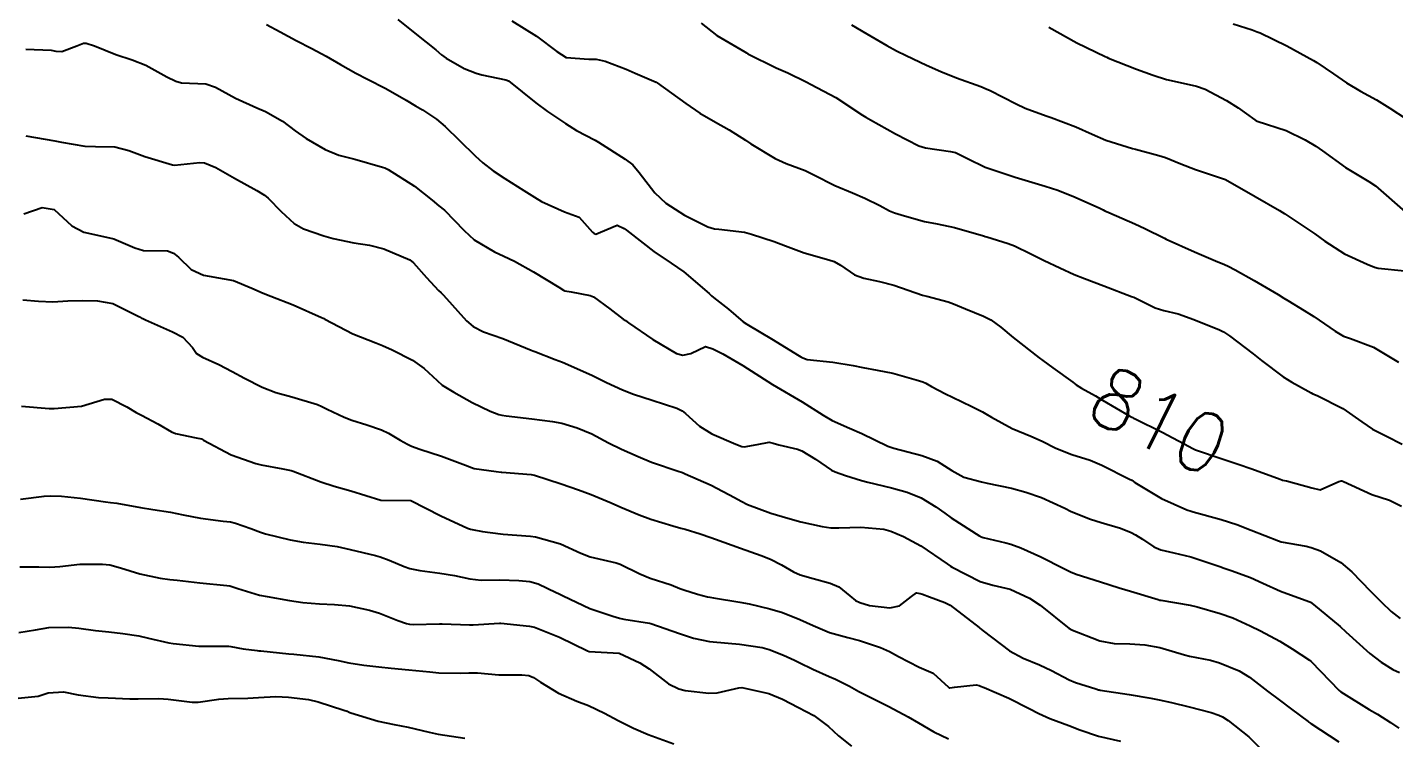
# Model space of a CAD drawing. Header units: metres. Extents: x 307586 to 320046, y 7427249 to 7434250.
# Drawn here: x 319217.2 to 319308.2, y 7427664.9 to 7427712.1 of the extents above; entities that cross this region are included whole.
import ezdxf
from ezdxf.enums import TextEntityAlignment as Align

# ---------------------------------------------------------------- set-up
doc = ezdxf.new("R2010")
doc.units = ezdxf.units.M
doc.header["$MEASUREMENT"] = 0
for name, color, linetype in [('Cotas', 45, 'Continuous'), ('Curvas de Nivel 1m', 11, 'Continuous'), ('Curvas de Nivel 5m', 15, 'Continuous')]:
    doc.layers.add(name, color=color, linetype=linetype)
doc.styles.add('Style-STANDARD', font='STANDARD.shx')

msp = doc.modelspace()

# ---------------------------------------------------------------- linework, layer by layer
at = {"layer": 'Curvas de Nivel 1m', "flags": 128}
for points, elevation in [([(319233.146, 7427712.328), (319234.051, 7427711.855), (319235.131, 7427711.268), (319236.174, 7427710.739), (319237.118, 7427710.238), (319238.079, 7427709.682), (319239.107, 7427709.087), (319239.869, 7427708.692), (319241.094, 7427708.071), (319242.443, 7427707.306), (319243.077, 7427706.924), (319243.535, 7427706.653), (319244.473, 7427706.045), (319245.062, 7427705.553), (319246.014, 7427704.62), (319247.043, 7427703.604), (319247.558, 7427703.122), (319248.244, 7427702.592), (319249.025, 7427702.079), (319250.286, 7427701.295), (319251.007, 7427700.852), (319251.48, 7427700.555), (319252.996, 7427699.874), (319253.987, 7427699.519), (319254.875, 7427698.512), (319254.982, 7427698.418), (319255.1, 7427698.39), (319255.408, 7427698.506), (319256.502, 7427698.98), (319256.986, 7427698.753), (319257.135, 7427698.638), (319257.324, 7427698.485), (319258.964, 7427697.226), (319260.102, 7427696.449), (319260.947, 7427695.864), (319262.645, 7427694.423), (319262.792, 7427694.282), (319262.93, 7427694.167), (319263.917, 7427693.394), (319264.915, 7427692.553), (319265.146, 7427692.388), (319266.898, 7427691.349), (319268.531, 7427690.345), (319268.753, 7427690.213), (319268.881, 7427690.144), (319269.176, 7427690.041), (319270.878, 7427689.861), (319272.225, 7427689.648), (319272.875, 7427689.501), (319273.83, 7427689.324), (319274.871, 7427689.122), (319276.429, 7427688.693), (319276.866, 7427688.55), (319277.075, 7427688.457), (319277.462, 7427688.241), (319278.384, 7427687.755), (319278.856, 7427687.534), (319280.147, 7427686.91), (319280.846, 7427686.548), (319281.069, 7427686.42), (319281.441, 7427686.191), (319282.832, 7427685.439), (319284.06, 7427684.922), (319284.82, 7427684.596), (319285.733, 7427684.141), (319286.809, 7427683.709), (319288.021, 7427683.327), (319288.802, 7427683.008), (319290.645, 7427682.081), (319290.792, 7427682), (319291.007, 7427681.859), (319292.774, 7427680.773), (319294.471, 7427680.033), (319294.762, 7427679.94), (319294.886, 7427679.904), (319296.757, 7427679.396), (319297.802, 7427679.042), (319298.75, 7427678.675), (319300.566, 7427677.962), (319300.742, 7427677.907), (319302.414, 7427677.609), (319302.739, 7427677.529), (319303.372, 7427677.289), (319304.729, 7427676.518), (319305.452, 7427675.903), (319306.704, 7427674.612), (319307.436, 7427673.879), (319308.078, 7427673.261), (319308.682, 7427672.798)], 811), ([(319249.502, 7427712.577), (319251.138, 7427711.549), (319252.495, 7427710.546), (319253.119, 7427710.149), (319254.624, 7427710.024), (319255.118, 7427710.023), (319255.721, 7427709.9), (319257.112, 7427709.358), (319257.714, 7427709.086), (319259.103, 7427708.507), (319259.185, 7427708.459), (319261.082, 7427707.072), (319262.019, 7427706.431), (319263.067, 7427705.828), (319263.983, 7427705.328), (319265.055, 7427704.636), (319265.41, 7427704.386), (319267.043, 7427703.408), (319267.769, 7427703.088), (319269.036, 7427702.609), (319269.609, 7427702.334), (319271.022, 7427701.619), (319272.198, 7427701.125), (319273.01, 7427700.776), (319274.014, 7427700.285), (319274.657, 7427699.933), (319274.998, 7427699.802), (319275.651, 7427699.608), (319276.993, 7427699.22), (319277.822, 7427699.068), (319278.989, 7427698.827), (319280.913, 7427698.271), (319280.983, 7427698.245), (319281.019, 7427698.235), (319281.134, 7427698.198), (319282.56, 7427697.757), (319282.977, 7427697.594), (319284.063, 7427697.068), (319284.968, 7427696.631), (319285.995, 7427696.14), (319286.957, 7427695.705), (319287.646, 7427695.426), (319288.945, 7427694.931), (319290.778, 7427694.239), (319290.934, 7427694.18), (319291.15, 7427694.077), (319292.349, 7427693.481), (319292.926, 7427693.309), (319293.896, 7427693.068), (319294.92, 7427692.71), (319296.648, 7427692.013), (319296.911, 7427691.878), (319297.303, 7427691.608), (319298.889, 7427690.406), (319299.43, 7427689.975), (319300.872, 7427688.886), (319301.456, 7427688.538), (319302.553, 7427687.935), (319302.743, 7427687.813), (319302.861, 7427687.76), (319303.144, 7427687.643), (319304.851, 7427686.764), (319306.127, 7427685.897), (319306.836, 7427685.405), (319307.777, 7427684.927), (319308.821, 7427684.41)], 809), ([(319262.1, 7427712.431), (319263.141, 7427711.606), (319265.009, 7427710.507), (319265.124, 7427710.443), (319265.217, 7427710.389), (319267.114, 7427709.446), (319267.879, 7427709.127), (319269.105, 7427708.512), (319269.428, 7427708.337), (319271.09, 7427707.469), (319272.865, 7427706.302), (319273.081, 7427706.16), (319273.385, 7427705.989), (319275.065, 7427705.059), (319276.619, 7427704.254), (319277.052, 7427704.121), (319278.717, 7427703.892), (319279.049, 7427703.805), (319279.846, 7427703.411), (319281.039, 7427702.849), (319283.033, 7427702.18), (319285.024, 7427701.585), (319285.861, 7427701.301), (319287.014, 7427700.843), (319288.675, 7427700.105), (319288.892, 7427699.992), (319289.001, 7427699.941), (319289.27, 7427699.828), (319290.993, 7427699.068), (319291.667, 7427698.747), (319292.983, 7427698.103), (319293.098, 7427698.049), (319294.975, 7427697.208), (319296.377, 7427696.607), (319296.966, 7427696.359), (319297.207, 7427696.248), (319297.686, 7427695.999), (319298.953, 7427695.296), (319300.546, 7427694.357), (319300.935, 7427694.121), (319301.201, 7427693.956), (319302.282, 7427693.295), (319302.923, 7427692.892), (319304.35, 7427691.916), (319304.908, 7427691.597), (319305.372, 7427691.439), (319306.897, 7427690.857), (319308.575, 7427689.865)], 808), ([(319272.124, 7427712.31), (319273.144, 7427711.709), (319274.475, 7427710.937), (319275.128, 7427710.584), (319275.756, 7427710.264), (319277.117, 7427709.635), (319278.085, 7427709.208), (319279.109, 7427708.786), (319280.737, 7427708.204), (319281.101, 7427708.058), (319281.358, 7427707.94), (319283.092, 7427707.049), (319283.683, 7427706.765), (319285.084, 7427706.259), (319285.421, 7427706.147), (319287.074, 7427705.531), (319288.147, 7427705.034), (319289.061, 7427704.639), (319290.848, 7427704.082), (319291.052, 7427704.027), (319292.609, 7427703.625), (319293.047, 7427703.482), (319294.073, 7427703.069), (319295.039, 7427702.684), (319297.033, 7427702.01), (319299.017, 7427700.893), (319300.629, 7427699.964), (319301.001, 7427699.729), (319302.068, 7427699.018), (319302.988, 7427698.4), (319303.663, 7427697.923), (319304.975, 7427697.076), (319306.477, 7427696.385), (319306.966, 7427696.183), (319307.204, 7427696.125), (319308.964, 7427695.949)], 807), ([(319285.261, 7427712.149), (319287.138, 7427711.124), (319289.024, 7427710.202), (319289.124, 7427710.154), (319289.254, 7427710.099), (319291.116, 7427709.372), (319292.221, 7427708.96), (319293.109, 7427708.679), (319293.618, 7427708.563), (319295.105, 7427708.241), (319295.69, 7427708.024), (319297.096, 7427707.275), (319297.874, 7427706.782), (319299, 7427705.981), (319299.082, 7427705.935), (319299.15, 7427705.911), (319301.073, 7427705.275), (319302.349, 7427704.655), (319303.057, 7427704.234), (319303.496, 7427703.926), (319305.042, 7427702.825), (319306.585, 7427701.894), (319307.028, 7427701.589), (319309.003, 7427699.86)], 806), ([(319217.12, 7427710.684), (319218.805, 7427710.63), (319219.119, 7427710.57), (319219.509, 7427710.546), (319220.509, 7427710.926), (319220.962, 7427711.084), (319221.125, 7427711.084), (319221.679, 7427710.914), (319223.117, 7427710.338), (319224.208, 7427709.977), (319225.11, 7427709.627), (319226.504, 7427708.856), (319227.098, 7427708.554), (319227.489, 7427708.452), (319229.096, 7427708.388), (319229.747, 7427708.159), (319231.082, 7427707.429), (319232.503, 7427706.786), (319233.071, 7427706.548), (319234.205, 7427705.904), (319235.058, 7427705.255), (319235.783, 7427704.743), (319237.046, 7427704.007), (319237.963, 7427703.637), (319239.04, 7427703.372), (319240.876, 7427702.84), (319241.034, 7427702.785), (319241.248, 7427702.678), (319243.017, 7427701.576), (319244.174, 7427700.642), (319244.635, 7427700.271), (319244.996, 7427699.971), (319246.306, 7427698.617), (319246.974, 7427698.008), (319248.342, 7427697.209), (319248.958, 7427696.923), (319249.68, 7427696.573), (319250.946, 7427695.882), (319252.628, 7427694.852), (319252.934, 7427694.651), (319253.013, 7427694.618), (319253.44, 7427694.532), (319254.716, 7427694.298), (319254.93, 7427694.208), (319256.017, 7427693.404), (319256.915, 7427692.732), (319257.059, 7427692.633), (319257.267, 7427692.485), (319258.897, 7427691.371), (319260.466, 7427690.444), (319260.882, 7427690.316), (319261.428, 7427690.432), (319262.406, 7427690.902), (319262.888, 7427690.756), (319263.544, 7427690.403), (319264.875, 7427689.63), (319266.863, 7427688.37), (319268.846, 7427687.222), (319270.24, 7427686.326), (319270.83, 7427685.986), (319271.997, 7427685.475), (319272.821, 7427685.102), (319274.549, 7427684.273), (319274.812, 7427684.169), (319274.95, 7427684.13), (319276.807, 7427683.635), (319277.834, 7427683.265), (319278.797, 7427682.64), (319279.614, 7427682.212), (319280.788, 7427681.896), (319281.166, 7427681.815), (319282.782, 7427681.463), (319283.73, 7427681.209), (319284.773, 7427680.844), (319286.332, 7427680.134), (319286.761, 7427679.929), (319288.053, 7427679.407), (319288.754, 7427679.177), (319290.035, 7427678.802), (319290.747, 7427678.53), (319291.04, 7427678.37), (319291.508, 7427678.069), (319292.257, 7427677.576), (319292.736, 7427677.363), (319293.606, 7427677.169), (319294.732, 7427676.894), (319296.392, 7427676.347), (319296.725, 7427676.228), (319296.889, 7427676.172), (319297.412, 7427676), (319298.716, 7427675.525), (319299.536, 7427675.146), (319300.703, 7427674.607), (319302.599, 7427673.931), (319302.666, 7427673.904), (319302.693, 7427673.89), (319302.895, 7427673.724), (319304.676, 7427672.253), (319305.052, 7427671.906), (319306.651, 7427670.46), (319307.401, 7427669.879), (319308.183, 7427669.411), (319308.636, 7427669.195)], 812), ([(319217.104, 7427704.917), (319219.048, 7427704.582), (319219.488, 7427704.494), (319221.043, 7427704.235), (319221.749, 7427704.206), (319223.042, 7427704.188), (319223.977, 7427703.948), (319225.033, 7427703.558), (319226.88, 7427702.997), (319227.025, 7427702.981), (319228.701, 7427703.151), (319229.027, 7427703.119), (319229.764, 7427702.813), (319231.016, 7427702.106), (319232.502, 7427701.291), (319233.005, 7427700.982), (319233.123, 7427700.897), (319233.253, 7427700.776), (319234.124, 7427699.893), (319234.986, 7427699.092), (319235.619, 7427698.744), (319236.976, 7427698.278), (319237.593, 7427698.101), (319238.97, 7427697.808), (319240.014, 7427697.643), (319240.964, 7427697.408), (319242.7, 7427696.663), (319242.951, 7427696.468), (319243.799, 7427695.505), (319244.615, 7427694.635), (319244.778, 7427694.479), (319244.93, 7427694.329), (319246.471, 7427692.614), (319246.907, 7427692.228), (319247.613, 7427691.889), (319248.896, 7427691.442), (319250.791, 7427690.654), (319250.884, 7427690.613), (319251.015, 7427690.558), (319252.386, 7427690.045), (319252.876, 7427689.857), (319254.033, 7427689.357), (319254.867, 7427688.965), (319255.802, 7427688.501), (319256.856, 7427688.016), (319257.593, 7427687.738), (319258.846, 7427687.335), (319260.494, 7427686.788), (319260.836, 7427686.618), (319261.071, 7427686.436), (319262.004, 7427685.602), (319262.82, 7427685.087), (319264.421, 7427684.394), (319264.811, 7427684.248), (319264.968, 7427684.231), (319265.832, 7427684.38), (319266.647, 7427684.539), (319266.814, 7427684.497), (319266.908, 7427684.463), (319267.29, 7427684.363), (319268.526, 7427684.06), (319268.809, 7427683.953), (319269.724, 7427683.41), (319270.796, 7427682.673), (319271.03, 7427682.551), (319271.72, 7427682.306), (319272.788, 7427681.973), (319273.205, 7427681.867), (319274.781, 7427681.488), (319275.841, 7427681.195), (319276.772, 7427680.828), (319277.74, 7427680.235), (319278.331, 7427679.798), (319278.756, 7427679.506), (319280.662, 7427678.282), (319280.743, 7427678.239), (319280.77, 7427678.227), (319280.89, 7427678.198), (319282.402, 7427677.839), (319282.739, 7427677.743), (319283.41, 7427677.49), (319284.73, 7427676.901), (319286.268, 7427676.135), (319286.72, 7427675.903), (319287.088, 7427675.754), (319288.71, 7427675.228), (319289.948, 7427674.844), (319290.701, 7427674.615), (319292.56, 7427674.052), (319292.667, 7427674.025), (319292.693, 7427674.017), (319292.729, 7427674.013), (319294.689, 7427673.674), (319295.144, 7427673.569), (319296.684, 7427673.135), (319297.523, 7427672.839), (319298.676, 7427672.316), (319299.372, 7427671.973), (319300.663, 7427671.287), (319301.489, 7427670.781), (319302.644, 7427670.021), (319302.752, 7427669.929), (319304.624, 7427668.002), (319304.733, 7427667.909), (319306.611, 7427666.746), (319307.163, 7427666.436), (319308.036, 7427665.868), (319308.598, 7427665.506)], 813), ([(319216.99, 7427699.728), (319218.203, 7427700.16), (319218.994, 7427700.03), (319220.176, 7427698.928), (319220.977, 7427698.52), (319221.488, 7427698.402), (319222.97, 7427698.065), (319224.366, 7427697.475), (319224.959, 7427697.284), (319226.55, 7427697.263), (319226.957, 7427697.124), (319227.284, 7427696.845), (319228.138, 7427696.026), (319228.941, 7427695.649), (319230.331, 7427695.414), (319230.938, 7427695.298), (319232.171, 7427694.788), (319232.928, 7427694.452), (319233.436, 7427694.262), (319234.917, 7427693.67), (319236.807, 7427692.839), (319236.914, 7427692.793), (319236.957, 7427692.773), (319237.035, 7427692.728), (319238.899, 7427691.74), (319240.433, 7427691.141), (319240.887, 7427690.966), (319241.51, 7427690.674), (319242.876, 7427689.983), (319243.662, 7427689.439), (319244.508, 7427688.635), (319244.859, 7427688.339), (319245.62, 7427687.854), (319246.841, 7427687.18), (319248.057, 7427686.592), (319248.626, 7427686.379), (319248.83, 7427686.324), (319249.125, 7427686.282), (319250.828, 7427686.078), (319252.202, 7427685.915), (319252.826, 7427685.796), (319253.856, 7427685.486), (319254.819, 7427685.087), (319255.933, 7427684.499), (319256.809, 7427684.06), (319257.903, 7427683.572), (319258.8, 7427683.202), (319260.645, 7427682.591), (319260.794, 7427682.542), (319260.867, 7427682.512), (319261.046, 7427682.436), (319262.782, 7427681.673), (319264.317, 7427680.848), (319264.766, 7427680.598), (319265.196, 7427680.386), (319266.757, 7427679.802), (319267.882, 7427679.481), (319268.752, 7427679.232), (319270.165, 7427678.909), (319270.748, 7427678.839), (319271.268, 7427678.832), (319272.749, 7427678.881), (319274.269, 7427678.753), (319274.746, 7427678.62), (319275.587, 7427678.262), (319276.734, 7427677.637), (319278.497, 7427676.442), (319278.714, 7427676.288), (319278.83, 7427676.219), (319280.703, 7427675.257), (319281.536, 7427675.018), (319282.702, 7427674.743), (319283.985, 7427674.157), (319284.688, 7427673.674), (319286.617, 7427672.131), (319286.672, 7427672.099), (319286.734, 7427672.068), (319288.661, 7427671.317), (319289.62, 7427671.129), (319290.658, 7427671.1), (319291.676, 7427671.046), (319292.655, 7427670.859), (319294.31, 7427670.372), (319294.647, 7427670.287), (319296.037, 7427670.016), (319296.641, 7427669.855), (319297.952, 7427669.306), (319298.632, 7427668.899), (319299.849, 7427667.968), (319300.617, 7427667.373), (319301.43, 7427666.767), (319302.541, 7427665.931), (319302.602, 7427665.886), (319302.719, 7427665.811), (319304.583, 7427664.575)], 814), ([(319216.832, 7427686.919), (319218.667, 7427686.779), (319218.831, 7427686.772), (319218.993, 7427686.777), (319220.833, 7427686.92), (319222.355, 7427687.39), (319222.84, 7427687.385), (319223.847, 7427686.885), (319224.461, 7427686.507), (319224.827, 7427686.321), (319225.916, 7427685.765), (319226.817, 7427685.211), (319227.075, 7427685.106), (319228.457, 7427684.825), (319228.812, 7427684.748), (319228.954, 7427684.676), (319230.796, 7427683.694), (319232.448, 7427683.115), (319232.787, 7427683.033), (319234.243, 7427682.755), (319234.782, 7427682.654), (319234.926, 7427682.604), (319236.775, 7427681.893), (319237.659, 7427681.604), (319238.769, 7427681.283), (319240.763, 7427680.68), (319242.763, 7427680.65), (319244.753, 7427679.629), (319246.539, 7427678.818), (319246.744, 7427678.742), (319246.85, 7427678.715), (319247.537, 7427678.598), (319248.741, 7427678.423), (319248.914, 7427678.404), (319250.739, 7427678.277), (319251.061, 7427678.232), (319252.731, 7427677.767), (319254.088, 7427677.151), (319254.719, 7427676.893), (319256.444, 7427676.493), (319256.712, 7427676.413), (319258.011, 7427675.775), (319258.703, 7427675.47), (319260.117, 7427675.028), (319260.696, 7427674.796), (319260.952, 7427674.693), (319261.867, 7427674.422), (319262.525, 7427674.246), (319262.691, 7427674.212), (319262.927, 7427674.171), (319264.688, 7427673.889), (319265.294, 7427673.777), (319266.684, 7427673.449), (319267.515, 7427673.191), (319268.677, 7427672.736), (319269.573, 7427672.331), (319270.666, 7427671.871), (319271.885, 7427671.525), (319272.659, 7427671.338), (319274.057, 7427670.871), (319274.648, 7427670.607), (319275.251, 7427670.264), (319276.636, 7427669.563), (319277.553, 7427669.157), (319278.582, 7427668.221), (319278.622, 7427668.189), (319278.667, 7427668.174), (319278.984, 7427668.216), (319280.435, 7427668.391), (319280.624, 7427668.325), (319280.714, 7427668.289), (319280.966, 7427668.195), (319282.613, 7427667.484), (319283.956, 7427666.81), (319284.606, 7427666.467), (319285.331, 7427666.143), (319286.596, 7427665.663), (319287.328, 7427665.383), (319288.586, 7427664.965), (319290.039, 7427664.628)], 816), ([(319216.761, 7427680.735), (319218.332, 7427680.946), (319218.763, 7427680.971), (319219.496, 7427680.933), (319220.762, 7427680.796), (319222.428, 7427680.564), (319222.759, 7427680.526), (319223.174, 7427680.471), (319224.756, 7427680.176), (319225.57, 7427680.047), (319226.753, 7427679.875), (319227.602, 7427679.688), (319228.749, 7427679.468), (319230.268, 7427679.284), (319230.747, 7427679.222), (319231.093, 7427679.141), (319232.102, 7427678.78), (319232.739, 7427678.539), (319233.07, 7427678.434), (319234.732, 7427678.026), (319235.597, 7427677.874), (319236.728, 7427677.748), (319237.848, 7427677.591), (319238.723, 7427677.395), (319240.416, 7427676.984), (319240.716, 7427676.9), (319241.32, 7427676.671), (319242.309, 7427676.256), (319242.708, 7427676.128), (319243.367, 7427675.982), (319244.705, 7427675.808), (319245.673, 7427675.651), (319246.701, 7427675.429), (319247.458, 7427675.356), (319248.701, 7427675.36), (319249.953, 7427675.315), (319250.7, 7427675.248), (319251.255, 7427675.108), (319252.445, 7427674.534), (319252.611, 7427674.45), (319252.692, 7427674.416), (319252.917, 7427674.301), (319254.682, 7427673.467), (319256.228, 7427672.944), (319256.676, 7427672.822), (319256.95, 7427672.76), (319258.673, 7427672.479), (319258.747, 7427672.459), (319260.663, 7427671.786), (319261.598, 7427671.487), (319262.656, 7427671.259), (319263.9, 7427671.152), (319264.653, 7427671.086), (319266.167, 7427670.858), (319266.648, 7427670.736), (319267.595, 7427670.356), (319268.32, 7427670.025), (319268.638, 7427669.87), (319269.538, 7427669.427), (319270.629, 7427668.934), (319271.065, 7427668.751), (319271.983, 7427668.3), (319272.618, 7427667.944), (319273.313, 7427667.582), (319274.603, 7427666.938), (319275.901, 7427666.257), (319276.589, 7427665.844), (319277.597, 7427665.248), (319278.579, 7427664.783)], 817), ([(319216.706, 7427676.239), (319217.988, 7427676.233), (319218.706, 7427676.204), (319219.384, 7427676.256), (319220.708, 7427676.402), (319222.231, 7427676.42), (319222.708, 7427676.364), (319223.426, 7427676.162), (319224.702, 7427675.763), (319226.074, 7427675.482), (319226.698, 7427675.396), (319227.196, 7427675.341), (319228.696, 7427675.177), (319230.497, 7427675), (319230.695, 7427674.974), (319230.833, 7427674.936), (319231.241, 7427674.792), (319232.687, 7427674.358), (319233.195, 7427674.255), (319234.681, 7427673.988), (319235.57, 7427673.851), (319236.679, 7427673.775), (319237.668, 7427673.726), (319238.677, 7427673.628), (319240.011, 7427673.349), (319240.67, 7427673.152), (319241.019, 7427673.026), (319241.908, 7427672.661), (319242.47, 7427672.454), (319242.669, 7427672.416), (319242.919, 7427672.398), (319244.67, 7427672.436), (319244.859, 7427672.439), (319246.669, 7427672.373), (319246.906, 7427672.37), (319248.672, 7427672.486), (319248.767, 7427672.484), (319250.669, 7427672.294), (319251.005, 7427672.218), (319252.658, 7427671.557), (319254.523, 7427670.633), (319254.644, 7427670.595), (319256.643, 7427670.49), (319258.015, 7427669.848), (319258.633, 7427669.437), (319259.938, 7427668.447), (319260.618, 7427668.111), (319261.052, 7427667.998), (319262.614, 7427667.821), (319263.174, 7427667.845), (319264.62, 7427668.189), (319264.809, 7427668.199), (319266.614, 7427667.794), (319267.533, 7427667.433), (319268.601, 7427666.882), (319269.612, 7427666.33), (319270.586, 7427665.611), (319271.266, 7427664.996), (319272.117, 7427664.297)], 818), ([(319216.652, 7427671.869), (319217.747, 7427672.047), (319218.655, 7427672.191), (319219.957, 7427672.228), (319220.655, 7427672.145), (319221.745, 7427671.995), (319222.653, 7427671.901), (319223.565, 7427671.794), (319224.651, 7427671.631), (319225.278, 7427671.492), (319226.646, 7427671.177), (319226.932, 7427671.132), (319228.644, 7427670.964), (319230.49, 7427670.956), (319230.644, 7427670.943), (319230.768, 7427670.922), (319231.604, 7427670.786), (319232.528, 7427670.658), (319232.642, 7427670.652), (319232.763, 7427670.647), (319234.64, 7427670.446), (319234.969, 7427670.417), (319236.638, 7427670.246), (319237.916, 7427669.991), (319238.634, 7427669.842), (319239.629, 7427669.694), (319240.632, 7427669.569), (319241.451, 7427669.488), (319242.63, 7427669.376), (319244.028, 7427669.237), (319244.628, 7427669.18), (319246.095, 7427669.148), (319246.629, 7427669.18), (319247.198, 7427669.171), (319248.628, 7427669.044), (319250.157, 7427669.036), (319250.627, 7427668.993), (319250.937, 7427668.866), (319251.411, 7427668.548), (319252.612, 7427667.82), (319253.822, 7427667.301), (319254.6, 7427667.006), (319255.67, 7427666.499), (319256.588, 7427666.008), (319257.601, 7427665.493), (319258.579, 7427665.075), (319260.295, 7427664.443)], 819)]:
    msp.add_lwpolyline(points, dxfattribs=dict(at, elevation=elevation))
at = {"layer": 'Curvas de Nivel 5m', "flags": 128}
for points, elevation in [([(319241.9, 7427712.673), (319243.138, 7427711.666), (319244.42, 7427710.641), (319244.807, 7427710.322), (319245.118, 7427710.091), (319246.328, 7427709.4), (319247.108, 7427709.088), (319247.495, 7427708.992), (319249.104, 7427708.662), (319249.262, 7427708.578), (319251.081, 7427707.122), (319251.875, 7427706.552), (319253.065, 7427705.741), (319253.804, 7427705.272), (319255.054, 7427704.627), (319255.264, 7427704.508), (319257.042, 7427703.372), (319257.545, 7427702.989), (319257.968, 7427702.476), (319259.013, 7427701.13), (319259.761, 7427700.452), (319260.995, 7427699.649), (319262.543, 7427698.869), (319262.986, 7427698.739), (319263.282, 7427698.712), (319264.984, 7427698.503), (319265.454, 7427698.385), (319266.976, 7427697.894), (319267.719, 7427697.611), (319268.965, 7427697.132), (319270.607, 7427696.675), (319270.957, 7427696.561), (319271.381, 7427696.314), (319272.328, 7427695.681), (319272.945, 7427695.457), (319273.991, 7427695.231), (319274.94, 7427694.979), (319276.858, 7427694.326), (319276.934, 7427694.3), (319277.134, 7427694.247), (319278.574, 7427693.869), (319278.928, 7427693.744), (319279.727, 7427693.41), (319280.92, 7427692.921), (319281.399, 7427692.674), (319282.068, 7427692.183), (319282.903, 7427691.493), (319284.623, 7427690.153), (319284.881, 7427689.959), (319285.532, 7427689.488), (319286.867, 7427688.537), (319287.093, 7427688.354), (319287.449, 7427688.121), (319288.37, 7427687.62), (319288.855, 7427687.336), (319290.667, 7427686.259), (319290.844, 7427686.169), (319290.905, 7427686.141), (319291.03, 7427686.077), (319292.83, 7427685.203), (319294.611, 7427684.237), (319294.814, 7427684.129), (319295.044, 7427684.028), (319296.807, 7427683.42), (319297.889, 7427683.079), (319298.801, 7427682.766), (319300.69, 7427682.065), (319300.794, 7427682.03), (319300.848, 7427682.013), (319301.106, 7427681.955), (319302.786, 7427681.498), (319303.338, 7427681.371), (319304.595, 7427681.912), (319304.743, 7427681.961), (319304.793, 7427681.955), (319304.891, 7427681.909), (319306.78, 7427681.056), (319307.968, 7427680.679), (319308.769, 7427680.271)], 810), ([(319297.545, 7427712.392), (319298.81, 7427711.985), (319299.151, 7427711.859), (319299.355, 7427711.772), (319301.137, 7427710.916), (319302.902, 7427709.942), (319303.122, 7427709.801), (319304.235, 7427709.044), (319305.108, 7427708.453), (319306.037, 7427707.901), (319307.097, 7427707.316), (319307.994, 7427706.778), (319309.085, 7427706.064)], 805), ([(319216.918, 7427694.002), (319217.951, 7427693.921), (319218.917, 7427693.865), (319219.907, 7427693.942), (319220.919, 7427693.967), (319221.888, 7427693.941), (319222.916, 7427693.773), (319224.682, 7427692.873), (319224.829, 7427692.798), (319224.902, 7427692.771), (319225.083, 7427692.687), (319226.893, 7427691.886), (319227.57, 7427691.52), (319228.225, 7427690.83), (319228.487, 7427690.434), (319228.877, 7427690.193), (319229.975, 7427689.706), (319230.867, 7427689.237), (319231.672, 7427688.792), (319232.854, 7427688.192), (319233.768, 7427687.847), (319234.845, 7427687.56), (319236.539, 7427687.032), (319236.835, 7427686.898), (319237.181, 7427686.725), (319238.312, 7427686.192), (319238.826, 7427686.001), (319239.834, 7427685.679), (319240.82, 7427685.35), (319241.278, 7427685.134), (319242.057, 7427684.661), (319242.55, 7427684.393), (319242.809, 7427684.277), (319243.374, 7427684.078), (319244.803, 7427683.608), (319246.415, 7427682.996), (319246.795, 7427682.841), (319246.978, 7427682.79), (319248.446, 7427682.585), (319248.792, 7427682.541), (319248.836, 7427682.536), (319250.79, 7427682.381), (319251.011, 7427682.335), (319252.781, 7427681.756), (319253.939, 7427681.355), (319254.771, 7427681.052), (319256.114, 7427680.496), (319256.76, 7427680.211), (319257.98, 7427679.697), (319258.752, 7427679.417), (319260.227, 7427678.967), (319260.747, 7427678.819), (319261.043, 7427678.732), (319262.037, 7427678.421), (319262.74, 7427678.189), (319263.069, 7427678.075), (319264.729, 7427677.467), (319266.104, 7427676.994), (319266.719, 7427676.742), (319267.459, 7427676.359), (319268.254, 7427675.893), (319268.707, 7427675.707), (319269.568, 7427675.468), (319270.701, 7427675.144), (319271.288, 7427674.901), (319272.003, 7427674.3), (319272.39, 7427673.995), (319272.689, 7427673.856), (319273.316, 7427673.655), (319274.685, 7427673.496), (319275.312, 7427673.639), (319276.122, 7427674.256), (319276.45, 7427674.498), (319276.695, 7427674.47), (319276.857, 7427674.41), (319277.324, 7427674.241), (319278.331, 7427673.867), (319278.688, 7427673.682), (319280.626, 7427672.2), (319280.672, 7427672.159), (319280.897, 7427671.969), (319282.65, 7427670.642), (319283.553, 7427670.161), (319284.639, 7427669.72), (319285.44, 7427669.337), (319286.629, 7427668.714), (319287.048, 7427668.544), (319288.41, 7427668.103), (319288.572, 7427668.051), (319288.622, 7427668.037), (319288.701, 7427668.02), (319290.62, 7427667.739), (319292.056, 7427667.497), (319292.616, 7427667.388), (319293.447, 7427667.209), (319294.612, 7427666.923), (319296.092, 7427666.531), (319296.607, 7427666.37), (319296.848, 7427666.249), (319297.219, 7427666.001), (319298.587, 7427664.924), (319299.554, 7427663.97)], 815), ([(319216.601, 7427667.499), (319217.929, 7427667.625), (319218.607, 7427667.852), (319219.615, 7427667.923), (319220.605, 7427667.707), (319221.962, 7427667.54), (319222.602, 7427667.512), (319224.032, 7427667.445), (319224.602, 7427667.444), (319225.983, 7427667.475), (319226.602, 7427667.428), (319228.204, 7427667.221), (319228.599, 7427667.225), (319229.978, 7427667.431), (319230.603, 7427667.472), (319231.894, 7427667.49), (319232.605, 7427667.546), (319233.759, 7427667.605), (319234.605, 7427667.56), (319235.939, 7427667.401), (319236.601, 7427667.256), (319238.305, 7427666.704), (319238.515, 7427666.624), (319238.592, 7427666.59), (319238.766, 7427666.524), (319240.586, 7427665.959), (319241.653, 7427665.733), (319242.582, 7427665.551), (319243.988, 7427665.227), (319244.578, 7427665.107), (319246.363, 7427664.824)], 820)]:
    msp.add_lwpolyline(points, dxfattribs=dict(at, elevation=elevation))

# ---------------------------------------------------------------- texts
at = {"layer": 'Cotas', "style": 'Style-STANDARD'}
msp.add_text('810', height=4, rotation=333.53477, dxfattribs=at).set_placement((319292.634, 7427685.957, 810), align=Align.MIDDLE_CENTER)

doc.saveas('drawing.dxf')
